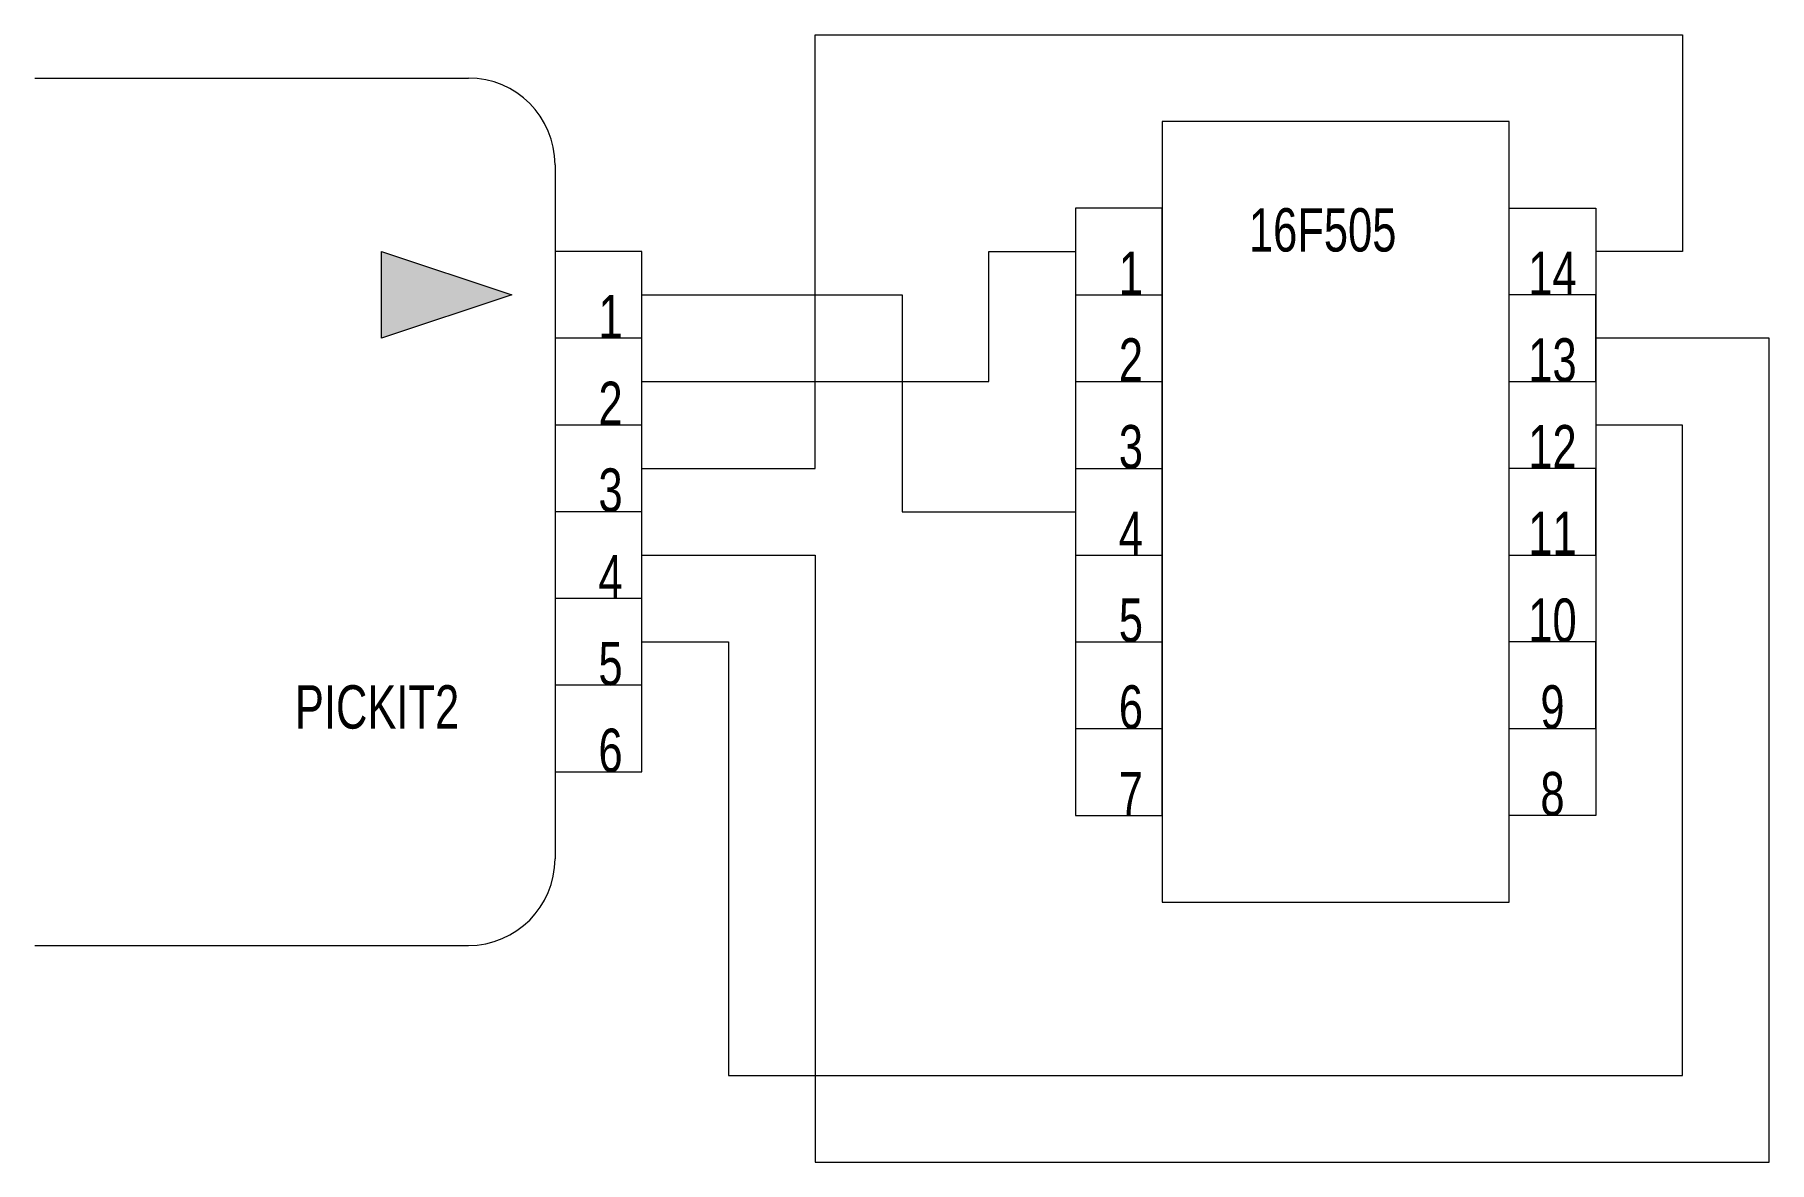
# Model space of a CAD drawing. Header units: millimetres. Extents: x 0 to 40, y -25 to 1.
import ezdxf

# ---------------------------------------------------------------- set-up
doc = ezdxf.new("R2010")
doc.units = ezdxf.units.MM
doc.layers.get('0').update_dxf_attribs({"linetype": 'CONTINUOUS', "lineweight": 0})
doc.styles.get("Standard").update_dxf_attribs({"font": 'txt', "width": 0.75})

msp = doc.modelspace()

# ---------------------------------------------------------------- hatches: boundary and pattern name
msp.add_hatch(color=256).paths.add_polyline_path([(8, -4), (11, -5), (8, -6)])

# ---------------------------------------------------------------- linework, layer by layer
for p, q in [((18, -9), (18, 1)), ((18, 1), (38, 1)), ((38, 1), (38, -4)), ((8, -4), (11, -5)), ((8, -6), (8, -4)), ((22, -7), (22, -4)), ((22, -4), (24, -4)), ((38, -4), (36, -4)), ((11, -5), (8, -6)), ((14, -5), (20, -5)), ((20, -5), (20, -10)), ((40, -6), (36, -6)), ((40, -25), (40, -6)), ((14, -7), (22, -7)), ((38, -8), (36, -8)), ((38, -23), (38, -8)), ((14, -9), (18, -9)), ((20, -10), (24, -10)), ((14, -11), (18, -11)), ((18, -11), (18, -25)), ((14, -13), (16, -13)), ((16, -13), (16, -23)), ((16, -23), (38, -23)), ((18, -25), (40, -25))]:
    msp.add_line(p, q)
at = {"lineweight": 20}
for p, q in [((0, 0), (10, 0)), ((26, -1), (26, -19)), ((34, -1), (26, -1)), ((34, -19), (34, -1)), ((12, -2), (12, -18)), ((24, -3), (24, -5)), ((24, -3), (24, -17)), ((26, -3), (24, -3)), ((26, -17), (26, -3)), ((34, -3), (36, -3)), ((36, -3), (36, -17)), ((14, -4), (12, -4)), ((14, -6), (14, -4)), ((24, -5), (26, -5)), ((36, -5), (34, -5)), ((36, -7), (36, -5)), ((14, -6), (12, -6)), ((14, -8), (14, -6)), ((24, -7), (26, -7)), ((34, -9), (34, -7)), ((34, -7), (36, -7)), ((14, -8), (12, -8)), ((14, -10), (14, -8)), ((24, -9), (26, -9)), ((36, -9), (34, -9)), ((36, -11), (36, -9)), ((14, -10), (12, -10)), ((14, -12), (14, -10)), ((24, -11), (26, -11)), ((34, -13), (34, -11)), ((34, -11), (36, -11)), ((14, -12), (12, -12)), ((14, -14), (14, -12)), ((24, -13), (26, -13)), ((36, -13), (34, -13)), ((36, -15), (36, -13)), ((14, -14), (12, -14)), ((14, -16), (14, -14)), ((24, -15), (26, -15)), ((34, -17), (34, -15)), ((34, -15), (36, -15)), ((12, -16), (14, -16)), ((24, -17), (26, -17)), ((36, -17), (34, -17)), ((26, -19), (34, -19)), ((0, -20), (10, -20))]:
    msp.add_line(p, q, dxfattribs=at)
for centre, start, end in [((10, -2), 0, 90), ((10, -18), 270, 0)]:
    msp.add_arc(centre, 2, start, end, dxfattribs=at)

# ---------------------------------------------------------------- texts
at = {"char_height": 1, "width": 100}
for s, insert, attachment_point in [('16F505', (28, -3), 1), ('1', (25, -4), 1), ('14', (35, -4), 2), ('1', (13, -5), 1), ('2', (25, -6), 1), ('13', (35, -6), 2), ('2', (13, -7), 1), ('3', (25, -8), 1), ('12', (35, -8), 2), ('3', (13, -9), 1), ('4', (25, -10), 1), ('11', (35, -10), 2), ('4', (13, -11), 1), ('5', (25, -12), 1), ('10', (35, -12), 2), ('5', (13, -13), 1), ('PICKIT2', (6, -14), 1), ('6', (25, -14), 1), ('9', (35, -14), 2), ('6', (13, -15), 1), ('7', (25, -16), 1), ('8', (35, -16), 2)]:
    msp.add_mtext(s, dxfattribs=dict(at, insert=insert, attachment_point=attachment_point))

doc.saveas('drawing.dxf')
